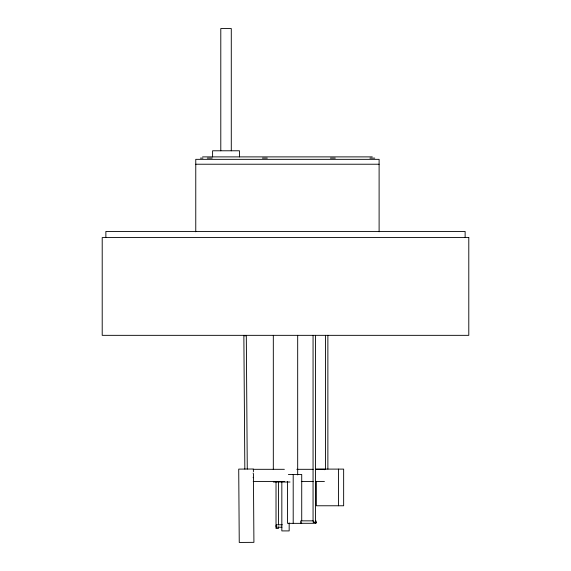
<?xml version="1.0" encoding="UTF-8"?>
<svg xmlns="http://www.w3.org/2000/svg" width="571" height="571" viewBox="0 0 571 571"><rect width="100%" height="100%" fill="white"/><g stroke="black" fill="none" stroke-linecap="round" stroke-linejoin="round"><path stroke-width="0.86" d="M278.462 524.92L278.462 482.017M276.393 527.14L276.478 524.785A1.221 0.471 -90 0 1 276.607 524.778M313.586 522.351L313.872 521.708L313.172 522.351M202.598 156.889L372.271 156.889M200.414 158.11L202.955 158.11M207.273 158.11L212.162 158.11M262.432 158.11L267.314 158.11M330.409 158.11L335.291 158.11M369.887 158.11L374.776 158.11M195.767 164.227L379.108 164.227M316.327 469.105L343.649 469.105L343.649 505.77L316.327 505.77L316.327 481.324M253.21 469.312L284.372 469.312M296.834 469.312L313.201 469.312M315.527 469.312L325.663 469.312A6.11 5.524 -90 0 0 324.271 469.719M288.369 474.465L301.724 474.465L301.724 520.688M253.21 481.424L284.372 481.424M301.288 481.424L313.201 481.424M315.527 481.424L324.435 481.424M273.316 482.017L290.018 482.017M301.153 520.852L313.222 520.852M314.807 522.351L313.864 522.344M301.117 523.3L315.763 523.3M301.724 523.357L287.57 523.357L287.57 481.574M277.42 524.778L282.331 524.778M276.514 527.211L281.953 527.211M253.403 471.66L253.381 469.005L238.721 469.112L239.249 542.45L253.917 542.343L253.445 477.841M247.272 469.055L246.308 335.827L243.86 335.848L244.831 469.069M278.462 526.897L278.462 528.461L276.021 528.461L276.021 482.017M465.129 237.557L465.129 231.448L105.871 231.448L105.871 237.557M379.108 231.783L379.108 159.338L195.767 159.338L195.767 231.783M338.425 469.105L338.425 505.77M327.875 335.341L327.875 469.105M325.434 335.341L325.434 469.105M315.492 335.341L315.492 521.459M313.058 335.341L313.058 521.459M297.684 335.341L297.684 474.908M293.201 474.465L293.201 523.357M289.169 522.908L289.169 530.909L281.831 530.909L281.831 482.017M273.316 335.341L273.316 469.569M239.47 156.889L239.47 150.78L212.598 150.78L212.598 156.889M231.284 150.78L231.284 28.55L220.791 28.55L220.791 150.78M301.538 522.736A1.221 0.471 -90 0 1 300.881 523.107A1.221 0.471 -90 0 1 300.739 521.416A1.221 0.471 -90 0 1 301.388 521.045M276.635 527.197A1.221 0.471 -90 0 1 276.107 526.348A1.221 0.471 -90 0 1 276.364 524.877M253.139 473.031A6.11 5.524 -90 0 1 253.139 477.706M316.234 522.351L316.234 522.444A1.221 0.471 -90 0 1 315.463 522.979A1.221 0.471 -90 0 1 315.599 520.945A1.221 0.471 -90 0 1 316.255 522.13L316.234 522.351M468.791 237.557L102.209 237.557L102.209 335.341L468.791 335.341L468.791 237.557"/></g></svg>
